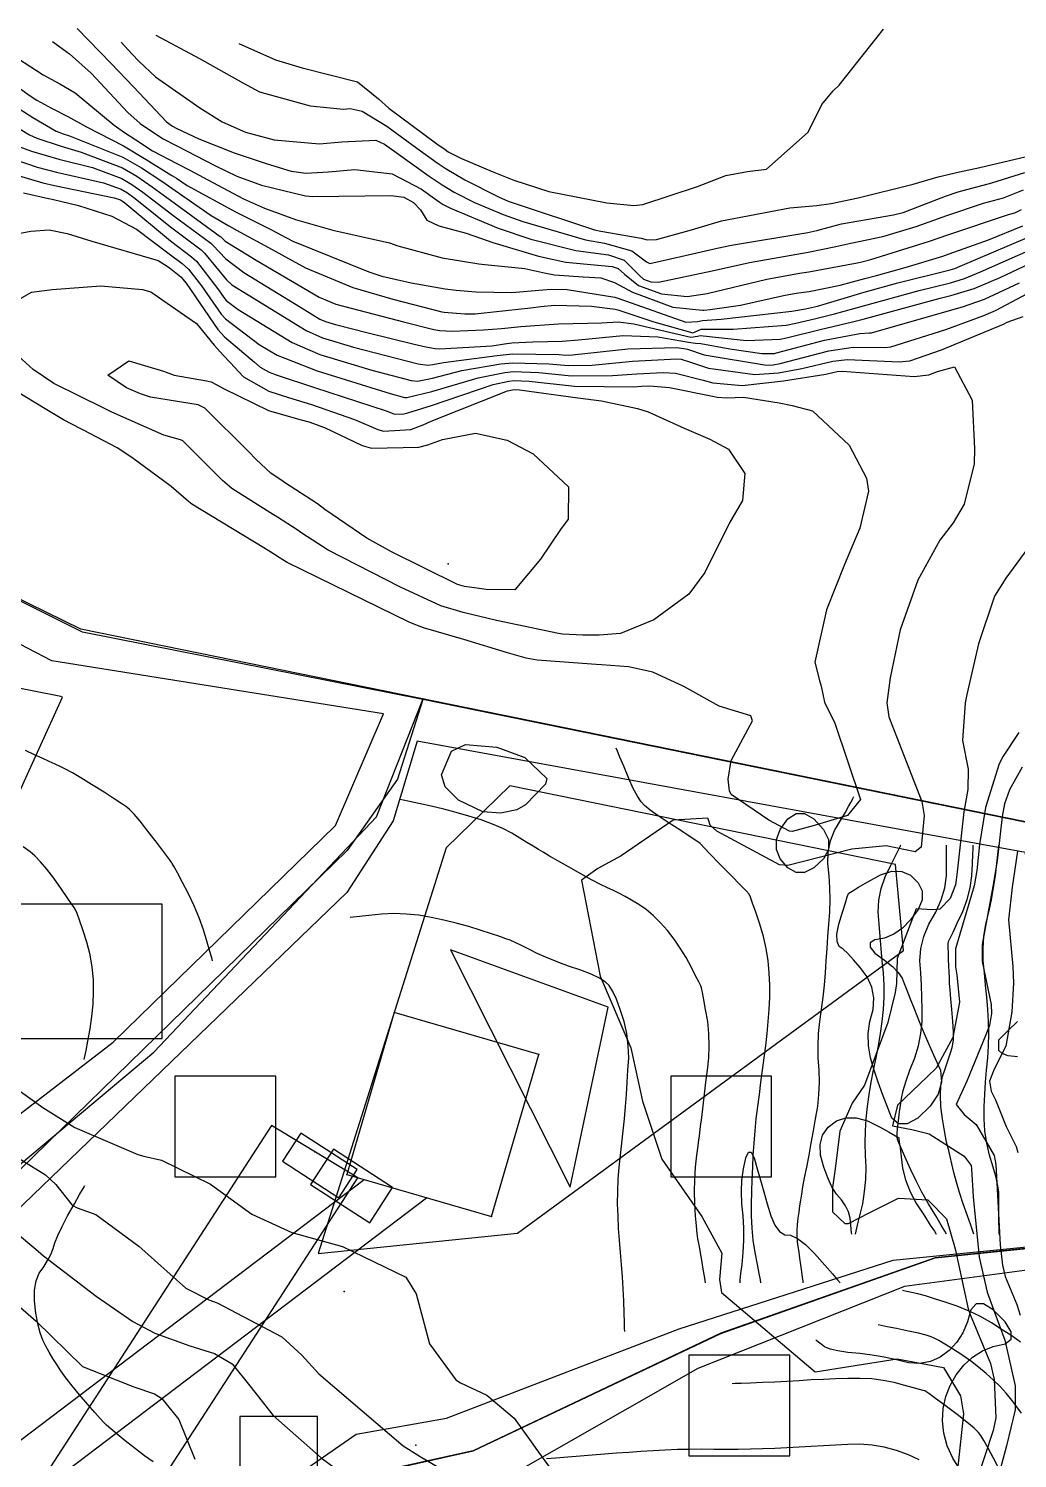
# Model space of a CAD drawing. Header units: feet. Extents: x 1318179 to 1318934, y 422542 to 423299.
# Drawn here: x 1318724.4 to 1318842.2, y 423125 to 423295.3 of the extents above; entities that cross this region are included whole.
import ezdxf

# ---------------------------------------------------------------- set-up
doc = ezdxf.new("R2010")
doc.units = ezdxf.units.FT
for name, color, linetype in [('A-BLDG-OTLN', 3, 'CONTINUOUS'), ('C-DRNG-AREA', 150, 'CONTINUOUS'), ('C-LOD', 30, 'CONTINUOUS'), ('C-PROP', 6, 'CONTINUOUS'), ('C-PVMT', 8, 'CONTINUOUS'), ('C-SWM', 92, 'CONTINUOUS'), ('C-TOPO-MAJR', 32, 'CONTINUOUS'), ('C-TOPO-SPOT', 7, 'CONTINUOUS'), ('C-UTIL', 4, 'CONTINUOUS'), ('L-PLNT-TREE', 90, 'CONTINUOUS'), ('V-PROP-LINE', 7, 'CONTINUOUS')]:
    doc.layers.add(name, color=color, linetype=linetype)

msp = doc.modelspace()

# ---------------------------------------------------------------- linework, layer by layer
at = {"layer": 'A-BLDG-OTLN'}
msp.add_lwpolyline([(1318762.33, 423158.84), (1318779.54, 423153.82), (1318785.17, 423173.13), (1318767.97, 423178.15), (1318762.33, 423158.84)], close=True, dxfattribs=at)
at = {"layer": 'C-DRNG-AREA'}
for points in [[(1318666.86, 423254.92), (1318660.36, 423237.42), (1318654.86, 423187.42), (1318651.36, 423174.42), (1318649.36, 423150.93), (1318646.36, 423144.43), (1318661.36, 423131.43), (1318677.86, 423125.43), (1318697.36, 423127.93), (1318702.36, 423138.92), (1318720.86, 423157.93), (1318739.36, 423173.43), (1318765.86, 423201.43), (1318771.36, 423215.43), (1318730.86, 423223.43), (1318668.86, 423254.43), (1318666.86, 423254.92)], [(1318697.36, 423128.42), (1318708.36, 423113.92), (1318732.36, 423106.92), (1318732.86, 423105.42), (1318747.85, 423116.42), (1318753.85, 423117.42), (1318763.85, 423122.92), (1318777.35, 423125.92), (1318806.85, 423139.92), (1318832.35, 423148.92), (1318851.84, 423150.92), (1318847.34, 423199.92), (1318771.35, 423215.42), (1318768.35, 423205.92), (1318762.35, 423197.43), (1318702.35, 423138.93), (1318697.36, 423128.42)], [(1318734.86, 423106.92), (1318732.86, 423103.42), (1318742.36, 423063.92), (1318751.35, 423050.42), (1318812.35, 423055.42), (1318828.35, 423058.42), (1318860.36, 423059.92), (1318851.86, 423150.93), (1318832.36, 423148.93), (1318806.86, 423139.93), (1318777.36, 423125.93), (1318763.86, 423122.93), (1318753.86, 423117.43), (1318747.87, 423116.43), (1318734.86, 423106.92)]]:
    msp.add_lwpolyline(points, close=True, dxfattribs=at)
at = {"layer": 'C-LOD'}
msp.add_lwpolyline([(1318788.9, 423157.32), (1318793.43, 423178.76), (1318774.65, 423185.59), (1318788.9, 423157.32)], close=True, dxfattribs=at)
at = {"layer": 'C-PROP'}
for points in [[(1318668.45, 423250.18), (1318662.84, 423233.08), (1318659.85, 423187.16), (1318656.16, 423175.8), (1318653.17, 423154.17), (1318650, 423147.85), (1318663.7, 423135.84), (1318678.86, 423130.33), (1318696.74, 423132.89), (1318701.09, 423143.76), (1318717.14, 423161.27), (1318734.51, 423174.62), (1318760.97, 423200.4), (1318766.67, 423213.7), (1318727.2, 423220.02), (1318670.34, 423249.65), (1318668.45, 423250.18)], [(1318691.46, 423223.05), (1318663.56, 423162.6), (1318674.24, 423153.34), (1318680.7, 423151), (1318700.19, 423153.5), (1318728.46, 423215.68), (1318728.25, 423215.79), (1318691.46, 423223.05)], [(1318702.2, 423129.66), (1318712.69, 423116.42), (1318735.43, 423110.86), (1318735.83, 423109.45), (1318750.08, 423120.9), (1318755.27, 423122.22), (1318763.43, 423127.9), (1318774.2, 423129.81), (1318801.88, 423140.47), (1318827.35, 423148.63), (1318846.85, 423150.58), (1318843.14, 423197.21), (1318770.69, 423210.46), (1318767.83, 423200.95), (1318762.32, 423192.43), (1318707.32, 423139.42), (1318702.2, 423129.66)], [(1318758.9, 423149.43), (1318782.66, 423151.86), (1318828.58, 423185.54), (1318827.64, 423195.78), (1318781.72, 423205.14), (1318774.16, 423197.77), (1318758.9, 423149.43)], [(1318710.35, 423175.06), (1318740.35, 423175.06), (1318740.35, 423191.06), (1318710.35, 423191.06), (1318710.35, 423175.06)], [(1318788.9, 423157.32), (1318793.43, 423178.76), (1318774.65, 423185.59), (1318788.9, 423157.32)], [(1318739.83, 423106.39), (1318737.85, 423103.26), (1318745.97, 423067.37), (1318753.92, 423054.72), (1318809.62, 423059.61), (1318824.71, 423061.85), (1318855.95, 423062.28), (1318847.77, 423148.05), (1318828.71, 423145.51), (1318804.13, 423135.74), (1318778.33, 423121.02), (1318767.13, 423119.15), (1318758.24, 423115.02), (1318752.47, 423114.47), (1318739.83, 423106.39)]]:
    msp.add_lwpolyline(points, close=True, dxfattribs=at)
for points in [[(1318814.84, 423195.35), (1318813.93, 423196.43), (1318813.48, 423197.56), (1318813.48, 423198.73), (1318813.93, 423199.95), (1318814.84, 423201.22), (1318815.8, 423201.85), (1318816.83, 423201.85), (1318817.93, 423201.22), (1318819.09, 423199.95), (1318819.66, 423198.73), (1318819.66, 423197.56), (1318819.09, 423196.43), (1318817.93, 423195.35), (1318816.83, 423194.81), (1318815.8, 423194.81), (1318814.84, 423195.35)], [(1318821.42, 423185.68), (1318820.95, 423186), (1318820.7, 423186.6), (1318820.68, 423187.48), (1318820.9, 423188.65), (1318821.34, 423190.09), (1318821.68, 423191.19), (1318821.91, 423191.93), (1318822.05, 423192.32), (1318822.08, 423192.36), (1318822.48, 423192.6), (1318823.24, 423193.05), (1318824.36, 423193.69), (1318825.85, 423194.54), (1318827.19, 423194.96), (1318828.39, 423194.94), (1318829.44, 423194.48), (1318830.35, 423193.6), (1318830.81, 423192.62), (1318830.81, 423191.56), (1318830.35, 423190.4), (1318829.44, 423189.16), (1318828.47, 423188.18), (1318827.44, 423187.46), (1318826.34, 423186.99), (1318825.19, 423186.78), (1318824.61, 423186.42), (1318824.61, 423185.9), (1318825.19, 423185.22), (1318826.34, 423184.39), (1318827.27, 423183.61), (1318827.97, 423182.89), (1318828.44, 423182.22), (1318828.68, 423181.6), (1318829.01, 423180.78), (1318829.41, 423179.75), (1318829.9, 423178.51), (1318830.48, 423177.07), (1318831.07, 423175.62), (1318831.7, 423174.17), (1318832.34, 423172.72), (1318833.01, 423171.28), (1318833.14, 423169.84), (1318832.73, 423168.41), (1318831.78, 423166.98), (1318830.3, 423165.57), (1318829.05, 423164.86), (1318828.02, 423164.86), (1318827.22, 423165.57), (1318826.65, 423166.98), (1318826.1, 423168.41), (1318825.6, 423169.84), (1318825.12, 423171.28), (1318824.67, 423172.72), (1318824.44, 423174.17), (1318824.41, 423175.62), (1318824.59, 423177.07), (1318824.99, 423178.51), (1318825.06, 423179.88), (1318824.83, 423181.17), (1318824.28, 423182.38), (1318823.42, 423183.51), (1318822.66, 423184.43), (1318821.99, 423185.16), (1318821.42, 423185.68)], [(1318842.19, 423172.86), (1318841.07, 423172.99), (1318840.33, 423173.24), (1318839.96, 423173.62), (1318839.96, 423174.13), (1318839.96, 423174.51), (1318839.96, 423174.77), (1318839.96, 423174.9), (1318839.96, 423174.9), (1318840.33, 423175.26), (1318841.07, 423175.98), (1318842.19, 423177.07)], [(1318822.43, 423151.74), (1318822.41, 423151.93), (1318822.37, 423152.31), (1318822.32, 423152.88), (1318822.24, 423153.64), (1318822.04, 423154.39), (1318821.7, 423155.11), (1318821.23, 423155.82), (1318820.62, 423156.5), (1318820.07, 423157.38), (1318819.57, 423158.44), (1318819.11, 423159.7), (1318818.71, 423161.15), (1318818.66, 423162.42), (1318818.96, 423163.53), (1318819.61, 423164.46), (1318820.62, 423165.22), (1318821.74, 423165.6), (1318822.98, 423165.6), (1318824.33, 423165.22), (1318825.8, 423164.46), (1318826.9, 423163.87), (1318827.65, 423163.45), (1318828.03, 423163.2), (1318828.05, 423163.12), (1318828.1, 423162.72), (1318828.19, 423162), (1318828.32, 423160.95), (1318828.48, 423159.58), (1318828.84, 423158.19), (1318829.39, 423156.78), (1318830.14, 423155.36), (1318831.09, 423153.91), (1318831.79, 423152.82), (1318832.27, 423152.1), (1318832.5, 423151.74)], [(1318809.14, 423145.95), (1318809.17, 423146.31), (1318809.25, 423147.03), (1318809.37, 423148.12), (1318809.52, 423149.57), (1318809.59, 423151.01), (1318809.59, 423152.46), (1318809.51, 423153.91), (1318809.34, 423155.36), (1318809.3, 423156.77), (1318809.36, 423158.16), (1318809.53, 423159.51), (1318809.82, 423160.83), (1318810.13, 423161.49), (1318810.46, 423161.49), (1318810.81, 423160.83), (1318811.19, 423159.51), (1318811.58, 423158.16), (1318811.97, 423156.77), (1318812.38, 423155.36), (1318812.8, 423153.91), (1318813.29, 423152.81), (1318813.85, 423152.06), (1318814.47, 423151.66), (1318815.16, 423151.61), (1318815.98, 423151.22), (1318816.93, 423150.5), (1318818.01, 423149.44), (1318819.23, 423148.04), (1318820.14, 423147), (1318820.74, 423146.3), (1318821.05, 423145.95)], [(1318835.4, 423123.58), (1318834.47, 423125.06), (1318833.81, 423126.54), (1318833.39, 423128.02), (1318833.24, 423129.5), (1318833.34, 423130.97), (1318833.64, 423132.38), (1318834.15, 423133.71), (1318834.87, 423134.96), (1318835.79, 423136.14), (1318836.83, 423137.1), (1318838, 423137.84), (1318839.29, 423138.36), (1318840.69, 423138.66), (1318841.4, 423139.24), (1318841.4, 423140.12), (1318840.69, 423141.28), (1318839.29, 423142.73), (1318838.13, 423143.45), (1318837.24, 423143.45), (1318836.6, 423142.73), (1318836.21, 423141.28), (1318835.66, 423139.99), (1318834.93, 423138.86), (1318834.04, 423137.89), (1318832.97, 423137.08), (1318831.81, 423136.56), (1318830.56, 423136.34), (1318829.21, 423136.41), (1318827.76, 423136.77), (1318826.31, 423137.08), (1318824.86, 423137.33), (1318823.41, 423137.51), (1318821.96, 423137.64), (1318820.77, 423137.82), (1318819.85, 423138.04), (1318819.18, 423138.31), (1318818.78, 423138.63), (1318818.48, 423138.87), (1318818.28, 423139.02), (1318818.18, 423139.1)]]:
    msp.add_lwpolyline(points, dxfattribs=at)
at = {"layer": 'C-PVMT'}
for points in [[(1318718.56, 423110.95), (1318730.59, 423107.44), (1318763.64, 423158.46), (1318753.36, 423164.66), (1318718.56, 423110.95)], [(1318754.66, 423160.42), (1318761.37, 423156.07), (1318763.55, 423159.43), (1318756.83, 423163.78), (1318754.66, 423160.42)], [(1318760.72, 423161.86), (1318758, 423157.66), (1318765.05, 423153.09), (1318767.77, 423157.29), (1318760.72, 423161.86)]]:
    msp.add_lwpolyline(points, close=True, dxfattribs=at)
at = {"layer": 'C-SWM'}
msp.add_lwpolyline([(1318749.6, 423120.79), (1318758.82, 423120.79), (1318758.82, 423130.01), (1318749.6, 423130.01), (1318749.6, 423120.79)], close=True, dxfattribs=at)
at = {"layer": 'C-TOPO-MAJR'}
for points in [[(1318730.21, 423295.33), (1318734.28, 423291.16), (1318736.91, 423288.38), (1318740.86, 423284.24), (1318741.58, 423283.71), (1318742.08, 423283.43), (1318744.7, 423282.19), (1318748.9, 423280.53), (1318752.71, 423279.27), (1318755.68, 423278.37), (1318757.43, 423278.13), (1318760.14, 423278.28), (1318763.29, 423278.54), (1318767.72, 423278.03), (1318771.2, 423276.19), (1318773.3, 423274.69), (1318773.8, 423274.38), (1318774.67, 423273.95), (1318780.35, 423271.57), (1318784.22, 423270.26), (1318789.59, 423268.9), (1318793.46, 423268.38), (1318795.36, 423267.74), (1318797.17, 423265.92), (1318797.65, 423265.5), (1318798.53, 423265.17), (1318799.42, 423265.12), (1318805.82, 423266.49), (1318810.25, 423267.47), (1318816.59, 423268.59), (1318817.26, 423268.7), (1318820.53, 423269.37), (1318822.34, 423269.78), (1318826.12, 423270.58), (1318830.1, 423271.74), (1318833.74, 423273.06), (1318838.13, 423274.53), (1318840.49, 423275.18), (1318842.87, 423276.13)], [(1318739.57, 423294.54), (1318744.78, 423291.79), (1318749.94, 423288.89), (1318751.92, 423287.81), (1318757.96, 423286.12), (1318761.94, 423285.75), (1318762.73, 423285.81), (1318764.15, 423285.51), (1318767.07, 423283.71), (1318770.64, 423281.1), (1318773.08, 423279.34), (1318774.04, 423278.69), (1318776.37, 423277.33), (1318780.38, 423275.28), (1318781.54, 423274.78), (1318782.35, 423274.49), (1318791.8, 423271.38), (1318792.55, 423271.22), (1318797.37, 423270.35), (1318798.06, 423270.19), (1318799.2, 423270.21), (1318803.35, 423271.35), (1318806.93, 423272.45), (1318815.08, 423273.99), (1318818.27, 423274.25), (1318820, 423274.51), (1318823.2, 423275.17), (1318829.73, 423276.82), (1318832.72, 423277.67), (1318835.27, 423278.26), (1318837.69, 423278.77), (1318843.23, 423280.09)], [(1318749.48, 423293.57), (1318753.81, 423291.63), (1318757.02, 423290.65), (1318763.58, 423289), (1318766.1, 423286.97), (1318767.34, 423285.86), (1318773.05, 423281.62), (1318774.02, 423280.92), (1318774.4, 423280.67), (1318775.96, 423279.84), (1318779.64, 423278.3), (1318782.21, 423277.27), (1318786.37, 423275.93), (1318793.27, 423274.59), (1318796.48, 423274.25), (1318797.58, 423274.37), (1318804.09, 423276.54), (1318807.44, 423277.82), (1318810.03, 423278.3), (1318812.3, 423278.6), (1318817.25, 423283), (1318818.88, 423286.31), (1318820.24, 423287.92), (1318820.94, 423288.58), (1318826.22, 423295.28)], [(1318720.82, 423293.27), (1318726.15, 423289.81), (1318728.15, 423288.76), (1318729.97, 423287.7), (1318734.6, 423283.82), (1318735.85, 423282.97), (1318737.18, 423282.09), (1318739.18, 423280.79), (1318742.1, 423279.27), (1318743.62, 423278.48), (1318746.35, 423276.99), (1318750, 423275.05), (1318752.5, 423273.93), (1318756.21, 423272.6), (1318760.64, 423271.32), (1318767.39, 423269.82), (1318768.38, 423269.46), (1318773.67, 423268.03), (1318778.03, 423267.3), (1318778.77, 423267.22), (1318783.5, 423266.75), (1318786.02, 423266.2), (1318787.04, 423266.02), (1318790.44, 423265.76), (1318792.58, 423265.64), (1318794.18, 423265.1), (1318796.34, 423263.93), (1318801.15, 423262.17), (1318804.65, 423261.78), (1318804.83, 423261.79), (1318805.58, 423261.86), (1318809.18, 423262.38), (1318814.32, 423263.55), (1318815.82, 423263.81), (1318817.38, 423264.03), (1318821.07, 423264.76), (1318823.98, 423265.56), (1318825.37, 423265.94), (1318828.81, 423266.87), (1318833.3, 423268.24), (1318834.04, 423268.49), (1318838.7, 423270.17), (1318842.82, 423271.83)], [(1318727.27, 423293.8), (1318729.32, 423292.34), (1318731.88, 423290.01), (1318736.23, 423285.35), (1318737.71, 423284.02), (1318740.39, 423282.26), (1318742.09, 423281.35), (1318746.59, 423279.02), (1318749.22, 423277.75), (1318752.18, 423276.68), (1318757.4, 423275.4), (1318758.28, 423275.32), (1318767.54, 423275.47), (1318769.1, 423275.25), (1318770.27, 423274.63), (1318771.11, 423273.74), (1318771.86, 423272.5), (1318773.28, 423271.83), (1318776.53, 423270.95), (1318779.71, 423269.87), (1318785.13, 423268.21), (1318788.38, 423267.53), (1318793.9, 423267), (1318794.62, 423266.77), (1318795.38, 423266.07), (1318797.03, 423264.75), (1318799.79, 423263.72), (1318802.84, 423263.44), (1318805.22, 423263.77), (1318812.31, 423265.48), (1318816.2, 423266.2), (1318817.32, 423266.37), (1318822.87, 423267.38), (1318823.47, 423267.5), (1318824.72, 423267.81), (1318831.69, 423270.01), (1318833.89, 423270.76), (1318841.11, 423273.19), (1318841.87, 423273.4), (1318842.66, 423273.79)], [(1318735.47, 423293.7), (1318736.71, 423292.34), (1318737.59, 423291.41), (1318739.55, 423289.57), (1318744.8, 423285.9), (1318747.49, 423284.23), (1318750.27, 423283.01), (1318753.68, 423282.07), (1318759.07, 423281.59), (1318761.71, 423281.85), (1318765.77, 423282.05), (1318766.8, 423281.57), (1318768.2, 423280.56), (1318772.14, 423277.77), (1318773.67, 423276.71), (1318775.09, 423275.86), (1318777.54, 423274.62), (1318780.94, 423273.18), (1318783.29, 423272.36), (1318790.73, 423270.17), (1318793.01, 423269.78), (1318796.24, 423268.87), (1318797.99, 423267.55), (1318798.38, 423267.37), (1318802.1, 423268.19), (1318806.41, 423269.17), (1318808.13, 423269.52), (1318816.97, 423270.99), (1318817.2, 423271.03), (1318818.26, 423271.29), (1318821.21, 423272.06), (1318827.42, 423273.14), (1318828.54, 423273.44), (1318833.59, 423275.39), (1318835.11, 423275.9), (1318839.1, 423276.95), (1318843.06, 423278.21)], [(1318718.85, 423291.5), (1318724.49, 423287.41), (1318725.4, 423286.8), (1318727.14, 423285.87), (1318729.09, 423284.85), (1318731.34, 423283.63), (1318735.75, 423281.36), (1318738.42, 423279.75), (1318741.5, 423277.85), (1318742.03, 423277.5), (1318743.33, 423276.63), (1318749.15, 423273.47), (1318753.34, 423271.36), (1318754.47, 423270.76), (1318755.88, 423270.03), (1318764.94, 423266.36), (1318766.49, 423265.86), (1318769.98, 423265.05), (1318774.04, 423264.33), (1318775.35, 423264.16), (1318777.66, 423263.96), (1318781.97, 423263.89), (1318785.66, 423264.2), (1318786.64, 423264.29), (1318788.56, 423264.26), (1318794.22, 423263.35), (1318795.5, 423262.92), (1318802.7, 423260.38), (1318804.08, 423260.44), (1318804.65, 423260.56), (1318806.9, 423260.74), (1318815.31, 423261.68), (1318816.92, 423261.94), (1318817.65, 423262.1), (1318818.34, 423262.28), (1318823.92, 423263.92), (1318827.93, 423265.03), (1318834.14, 423266.59), (1318834.7, 423266.76), (1318835.33, 423267.02), (1318843.35, 423270.45)], [(1318722.6, 423286.24), (1318724.95, 423284.73), (1318727.72, 423283.12), (1318728.55, 423282.8), (1318729.31, 423282.57), (1318735.67, 423280.03), (1318737.86, 423278.76), (1318740.3, 423277.15), (1318741.9, 423276.05), (1318746.15, 423273.07), (1318748.26, 423271.82), (1318749.64, 423271.1), (1318752.98, 423269.24), (1318757.38, 423266.83), (1318763.05, 423264.49), (1318767.79, 423263.12), (1318773.64, 423261.59), (1318773.89, 423261.55), (1318776.38, 423261.35), (1318777.61, 423261.37), (1318778.33, 423261.42), (1318784.2, 423262.06), (1318785.4, 423262.24), (1318787.05, 423262.39), (1318791.46, 423262.26), (1318794.25, 423261.93), (1318794.6, 423261.83), (1318798.89, 423260.39), (1318803.51, 423259.11), (1318803.73, 423259.16), (1318804.51, 423259.52), (1318808.33, 423259.53), (1318814.62, 423260), (1318815.79, 423260.23), (1318818.17, 423260.8), (1318820.38, 423261.36), (1318823.85, 423262.32), (1318830.46, 423264.13), (1318834.19, 423265.05), (1318835.86, 423265.56), (1318837.75, 423266.35), (1318843.88, 423269.07)], [(1318720.66, 423285.04), (1318724.52, 423282.69), (1318725.4, 423282.27), (1318728.29, 423281.31), (1318730.71, 423280.63), (1318735.6, 423278.76), (1318737.3, 423277.77), (1318739.16, 423276.48), (1318741.76, 423274.59), (1318747.25, 423270.58), (1318747.33, 423270.51), (1318747.83, 423270.02), (1318751.51, 423267.74), (1318759.03, 423263.34), (1318761.02, 423262.49), (1318769.08, 423260.42), (1318772.68, 423259.51), (1318773.36, 423259.39), (1318774.88, 423259.31), (1318778.61, 423259.46), (1318780.74, 423259.61), (1318782.67, 423259.81), (1318783.05, 423259.85), (1318787.52, 423260.17), (1318792.68, 423260.27), (1318794.63, 423260.4), (1318796.51, 423260.17), (1318803.28, 423258.59), (1318804.06, 423258.69), (1318804.4, 423258.76), (1318809.89, 423258.2), (1318813.92, 423258.32), (1318814.65, 423258.48), (1318818.69, 423259.5), (1318822.51, 423260.4), (1318823.79, 423260.72), (1318832.97, 423263.24), (1318834.24, 423263.55), (1318837.03, 423264.36), (1318840.11, 423265.7), (1318844.41, 423267.69)], [(1318723.28, 423281.27), (1318724.76, 423280.72), (1318728.04, 423279.79), (1318732.05, 423278.77), (1318735.52, 423277.48), (1318736.74, 423276.77), (1318738.05, 423275.83), (1318741.61, 423273.1), (1318746.11, 423269.78), (1318746.36, 423269.54), (1318747.9, 423267.89), (1318750.07, 423266.27), (1318756.79, 423262.15), (1318759.12, 423260.74), (1318759.77, 423260.45), (1318760.98, 423260.09), (1318764.86, 423259.09), (1318770.35, 423257.74), (1318771.72, 423257.42), (1318772.83, 423257.21), (1318773.34, 423257.19), (1318779.62, 423257.54), (1318781.1, 423257.79), (1318781.97, 423257.91), (1318784.48, 423258.02), (1318787.95, 423258.1), (1318789.91, 423258.26), (1318795.21, 423258.79), (1318799.35, 423258.6), (1318803.01, 423257.97), (1318803.82, 423257.88), (1318804.47, 423257.83), (1318807.94, 423257.19), (1318811.72, 423256.65), (1318813.22, 423256.64), (1318813.49, 423256.7), (1318819.2, 423258.21), (1318823.38, 423259.02), (1318824.54, 423259.08), (1318824.77, 423259.1), (1318834.07, 423261.75), (1318835.64, 423262.2), (1318838.25, 423263.11), (1318842.4, 423265.06)], [(1318721.42, 423280.2), (1318725.46, 423278.82), (1318727.77, 423278.22), (1318733.36, 423276.95), (1318735.44, 423276.21), (1318736.19, 423275.78), (1318736.96, 423275.2), (1318741.47, 423271.59), (1318744.98, 423268.97), (1318745.39, 423268.58), (1318747.99, 423265.39), (1318748.63, 423264.81), (1318750.57, 423263.61), (1318757.49, 423259.36), (1318759.44, 423258.49), (1318763.12, 423257.38), (1318770.82, 423255.39), (1318771.97, 423255.23), (1318772.55, 423255.32), (1318773.84, 423255.57), (1318780.21, 423256.39), (1318782.04, 423256.61), (1318787.62, 423256.5), (1318788.34, 423256.45), (1318789.2, 423256.47), (1318795.78, 423257.2), (1318801.6, 423257.35), (1318802.67, 423257.2), (1318802.89, 423257.14), (1318804.88, 423256.47), (1318812.28, 423255.24), (1318813.1, 423255.28), (1318813.92, 423255.45), (1318819.7, 423256.95), (1318822.61, 423257.38), (1318826.32, 423257.35), (1318827.07, 423257.43), (1318833.62, 423259.49), (1318838.15, 423261.14), (1318839.57, 423261.76), (1318844.63, 423264.45)], [(1318719.28, 423278.97), (1318726.14, 423276.96), (1318727.5, 423276.63), (1318734.63, 423275.19), (1318735.36, 423274.94), (1318735.63, 423274.79), (1318735.9, 423274.58), (1318741.33, 423270.06), (1318743.84, 423268.16), (1318744.42, 423267.63), (1318746.91, 423264.39), (1318747.79, 423263.14), (1318747.97, 423262.94), (1318749.39, 423261.89), (1318755.82, 423257.96), (1318759.12, 423256.53), (1318765.28, 423254.65), (1318770, 423253.4), (1318770.73, 423253.35), (1318772.51, 423253.71), (1318776.03, 423254.6), (1318780.66, 423255.39), (1318782.1, 423255.54), (1318786.39, 423255.42), (1318788.7, 423255.22), (1318791.53, 423255.26), (1318796.33, 423255.7), (1318801.62, 423255.98), (1318802.14, 423255.95), (1318803.35, 423255.57), (1318805.37, 423254.87), (1318810.91, 423254.12), (1318813.71, 423254.34), (1318816.51, 423254.85), (1318820.2, 423255.71), (1318821.92, 423255.91), (1318828.09, 423255.63), (1318829.37, 423255.76), (1318833.14, 423257.07), (1318840.5, 423260.14), (1318840.93, 423260.36), (1318842.85, 423261.02)], [(1318723.83, 423275.76), (1318726.81, 423275.11), (1318727.23, 423275.02), (1318730.36, 423274.28), (1318734.33, 423273), (1318737.26, 423271.45), (1318741.18, 423268.51), (1318742.7, 423267.36), (1318743.47, 423266.69), (1318745.03, 423264.71), (1318747.37, 423261.31), (1318747.86, 423260.77), (1318751.87, 423257.71), (1318754.01, 423256.44), (1318758.79, 423254.57), (1318767.48, 423251.86), (1318769.18, 423251.41), (1318769.45, 423251.4), (1318772.46, 423252.11), (1318777.97, 423253.73), (1318781.13, 423254.36), (1318782.16, 423254.47), (1318785.2, 423254.36), (1318789.06, 423253.98), (1318793.95, 423254), (1318796.86, 423254.22), (1318799.98, 423254.37), (1318801.44, 423254.27), (1318804.75, 423253.47), (1318805.89, 423253.14), (1318809.37, 423252.84), (1318814.32, 423253.39), (1318819.35, 423254.19), (1318820.69, 423254.47), (1318821.28, 423254.52), (1318829.87, 423253.9), (1318831.63, 423254.11), (1318832.63, 423254.49), (1318834.68, 423255.03), (1318836.77, 423251.07), (1318837.06, 423245.26), (1318837.01, 423243.49), (1318835.84, 423238.68), (1318834.5, 423236.48), (1318832.93, 423234.39), (1318830.31, 423229.65), (1318828.22, 423223.7), (1318827, 423218.01), (1318826.61, 423215.03), (1318826.87, 423213.37), (1318830.77, 423203.27), (1318831.06, 423201.61), (1318830.72, 423197.82), (1318830, 423197.27), (1318826.52, 423197.97), (1318822.46, 423197.58), (1318814.81, 423195.66), (1318813.84, 423195.71), (1318806.38, 423199.73), (1318805.59, 423200.45), (1318805.38, 423201.07), (1318805.29, 423201.29), (1318801.16, 423201.04), (1318794.98, 423196.78), (1318792.2, 423195.27), (1318790.25, 423193.89), (1318792.48, 423182.46), (1318796.14, 423173.91), (1318797.51, 423167.56), (1318799.82, 423160.67), (1318804.57, 423153.85), (1318806.95, 423149.46), (1318806.7, 423146.35), (1318806.93, 423144.8), (1318818.07, 423135.34), (1318827.84, 423136.88), (1318833.35, 423135.84), (1318835.38, 423132.47), (1318835.74, 423130.33), (1318835.06, 423124.05)], [(1318713.51, 423269.11), (1318724.71, 423271.21), (1318726.87, 423271.36), (1318729.01, 423270.92), (1318731.97, 423270.02), (1318739.84, 423267.72), (1318741.03, 423266.94), (1318741.56, 423266.55), (1318742.55, 423265.77), (1318743.2, 423265.02)], [(1318719.87, 423261.1), (1318724.77, 423263.92), (1318727.25, 423264.26), (1318733.02, 423264.7), (1318737.99, 423264.26)], [(1318743.2, 423265.02), (1318746.96, 423259.48), (1318747.76, 423258.6), (1318751.31, 423255.61), (1318752, 423255.02), (1318753.06, 423254.41), (1318753.9, 423254.11), (1318758.46, 423252.58), (1318767.01, 423249.82), (1318767.9, 423249.46), (1318768.09, 423249.4), (1318769.09, 423249.46), (1318769.6, 423249.58), (1318772.42, 423250.42), (1318779.75, 423252.93), (1318781.59, 423253.34), (1318782.21, 423253.41), (1318784.04, 423253.33), (1318789.42, 423252.75), (1318796.48, 423252.68), (1318797.39, 423252.74), (1318798.35, 423252.78), (1318800.74, 423252.6), (1318806.07, 423251.5), (1318806.42, 423251.42), (1318807.55, 423251.35), (1318809.55, 423251.45), (1318813.81, 423250.74), (1318815.33, 423250.43), (1318817.77, 423249.79), (1318822.12, 423245.73), (1318824.19, 423241.8), (1318824.43, 423240.25), (1318823.4, 423235.84), (1318821.58, 423231.51), (1318819.43, 423226.1), (1318818.03, 423219.86), (1318818.61, 423217.7), (1318818.79, 423217.02), (1318819.21, 423215.12), (1318820.43, 423212.6), (1318823.48, 423203.5), (1318821.93, 423201.6), (1318817.83, 423200.37), (1318815.34, 423199.71), (1318815.02, 423199.72), (1318812.55, 423201.05), (1318808.09, 423204.1), (1318807.88, 423204.55), (1318807.84, 423204.85), (1318807.73, 423205.93), (1318808.07, 423208.16), (1318810.61, 423212.88), (1318810.41, 423213.48), (1318806.64, 423214.63), (1318802.43, 423216.96), (1318798.74, 423218.69), (1318795.84, 423219.3), (1318792.66, 423219.54), (1318792.02, 423219.57), (1318784.97, 423220.09), (1318783.67, 423220.33), (1318781.44, 423220.96), (1318776.26, 423222.55), (1318775.98, 423222.63), (1318771.45, 423223.94), (1318769.81, 423224.6), (1318755.23, 423231.74), (1318754.19, 423232.38), (1318754.02, 423232.5), (1318753.27, 423232.98), (1318752.43, 423233.48), (1318743.88, 423238.7), (1318743.47, 423239.01), (1318741.42, 423240.81), (1318736.73, 423244.26), (1318734.97, 423245.38), (1318730.98, 423247.5), (1318730.65, 423247.66), (1318728.59, 423248.72), (1318726.4, 423250.03), (1318722.89, 423252.18)], [(1318737.99, 423264.26), (1318738.97, 423263.97), (1318744.42, 423260.21), (1318746.53, 423257.62), (1318747.65, 423256.4), (1318748.45, 423255.56), (1318750.02, 423253.85), (1318753.02, 423252.13), (1318755.36, 423251.39), (1318758.12, 423250.54), (1318763.24, 423248.79), (1318766.02, 423247.57), (1318766.67, 423247.38), (1318769.94, 423247.58), (1318771.39, 423248.14), (1318772.37, 423248.58), (1318781.45, 423252.17), (1318782.06, 423252.32), (1318782.27, 423252.34), (1318782.89, 423252.31), (1318789.82, 423251.37), (1318792.66, 423251), (1318796.94, 423250.09), (1318798.19, 423249.7), (1318802.48, 423247.75), (1318805.55, 423246.41), (1318807.75, 423245.22), (1318809.71, 423242.32), (1318809.43, 423239.14), (1318807.87, 423236.45), (1318804.94, 423230.53), (1318803.03, 423227.96), (1318798.88, 423224.9), (1318794.9, 423223.28), (1318792.37, 423223.07), (1318790.41, 423223.09), (1318787.98, 423223.21), (1318787.51, 423223.28), (1318780.14, 423224.82), (1318777.01, 423225.59), (1318776.17, 423225.79), (1318773.52, 423226.59), (1318768.73, 423228.78), (1318760.09, 423233.22), (1318756.95, 423235.22), (1318756.41, 423235.61), (1318754.08, 423237.12), (1318753.59, 423237.42), (1318748.64, 423240.57), (1318747.5, 423241.51), (1318744.55, 423244.5), (1318742.78, 423246.23), (1318742.51, 423246.35), (1318740.53, 423246.91), (1318734.35, 423249.65), (1318733.38, 423250.11), (1318727.42, 423253.04), (1318724.96, 423254.71), (1318723.24, 423256.33)], [(1318788.69, 423236.89), (1318787.77, 423235.68), (1318785.38, 423232.14), (1318782.31, 423228.49), (1318778.9, 423228.52), (1318777.78, 423228.7), (1318776.35, 423228.87), (1318775.48, 423229.11), (1318767.64, 423233), (1318764.72, 423234.63), (1318759.71, 423238.06), (1318758.81, 423238.71), (1318754.9, 423241.27), (1318754.74, 423241.37), (1318753.29, 423242.38), (1318751.54, 423244), (1318750.62, 423244.96), (1318745.42, 423250.13), (1318744.61, 423250.5), (1318738.95, 423251.43), (1318737.75, 423251.82), (1318736.1, 423252.56), (1318733.88, 423254.06), (1318736.38, 423255.76), (1318740.51, 423254.52), (1318741.78, 423254.05), (1318745.61, 423253.39), (1318746.17, 423253.24), (1318746.86, 423252.91), (1318747.63, 423252.45), (1318752.99, 423249.86), (1318756.74, 423248.79), (1318757.78, 423248.51), (1318759.66, 423247.81), (1318764.14, 423245.68), (1318765.24, 423245.36), (1318770.89, 423245.46), (1318771.98, 423245.74), (1318773.72, 423246.4), (1318777.64, 423247.15), (1318781.41, 423246.29), (1318784.5, 423244.69), (1318788.71, 423240.77), (1318788.69, 423236.89)], [(1318845.45, 423236.25), (1318840.79, 423229.87), (1318839.42, 423227.71), (1318837.54, 423222.07), (1318836.13, 423216.01), (1318835.93, 423215.02), (1318835.61, 423210.53), (1318836.31, 423207.14), (1318836.26, 423204.7), (1318835.78, 423202.04), (1318834.97, 423194.9), (1318834.87, 423193.92), (1318834.77, 423193.33), (1318834.16, 423191.71), (1318832.91, 423190.46), (1318832.11, 423190.37), (1318830.1, 423190.49), (1318827.83, 423184.57), (1318827.76, 423181.58), (1318827.62, 423180.53), (1318826.72, 423176.93), (1318823.97, 423169.49), (1318822.49, 423167.33), (1318821.02, 423164), (1318820.47, 423159.53), (1318820.15, 423157.29), (1318820.14, 423154.38), (1318821.61, 423152.99), (1318822.06, 423153.02), (1318824.59, 423154.32), (1318828.02, 423156.02), (1318831.49, 423155.83), (1318833.72, 423153.56), (1318834.73, 423149.97), (1318836.29, 423142.85), (1318836.53, 423142.18), (1318838.94, 423136.32), (1318839.39, 423134.44), (1318839.6, 423129.87), (1318839.28, 423128.34), (1318837.16, 423121.96)], [(1318842.31, 423211.49), (1318840.48, 423208.67), (1318839.99, 423207.77), (1318838.35, 423202.54), (1318837.64, 423198.16), (1318837.31, 423195.06), (1318837, 423193.24), (1318835.31, 423187.47), (1318834.78, 423185.74), (1318834.79, 423183.58), (1318834.93, 423182.64), (1318835.25, 423179.37), (1318834.46, 423175.14), (1318832.47, 423171.5), (1318830.52, 423169.61), (1318827.88, 423167.09), (1318827.28, 423164.63), (1318829.59, 423164.19), (1318831.65, 423163.68), (1318835.82, 423161.02), (1318836.64, 423159.9), (1318836.71, 423159.52), (1318836.89, 423156.17), (1318837.62, 423148.99), (1318838.55, 423144.81), (1318839.3, 423142.77), (1318840.65, 423139.09), (1318841.9, 423133.66), (1318841.91, 423130.83), (1318840.85, 423126.54), (1318839.83, 423122.69)], [(1318746.34, 423184.29), (1318746.23, 423184.66), (1318746.01, 423185.39), (1318745.68, 423186.5), (1318745.24, 423187.97), (1318744.73, 423189.42), (1318744.14, 423190.86), (1318743.47, 423192.29), (1318742.72, 423193.69), (1318742.15, 423194.76), (1318741.76, 423195.5), (1318741.54, 423195.9), (1318741.5, 423195.96), (1318741.2, 423196.38), (1318740.62, 423197.15), (1318739.76, 423198.27), (1318738.64, 423199.74), (1318737.72, 423200.91), (1318736.99, 423201.77), (1318736.46, 423202.33), (1318736.14, 423202.58), (1318735.52, 423203.01), (1318734.61, 423203.6), (1318733.41, 423204.37), (1318731.92, 423205.3), (1318730.67, 423206.07), (1318729.64, 423206.68), (1318728.84, 423207.13), (1318728.27, 423207.41), (1318727.61, 423207.72), (1318726.87, 423208.05), (1318726.04, 423208.42), (1318725.12, 423208.81), (1318724.06, 423209.33)], [(1318786.13, 423206), (1318785.97, 423205.33), (1318783.6, 423202.87), (1318782.57, 423202.28), (1318780.62, 423201.88), (1318778.53, 423202.05), (1318775.63, 423203.43), (1318774.02, 423205), (1318773.58, 423206.46), (1318774.8, 423209.27), (1318776.43, 423210.07), (1318780.19, 423209.76), (1318783.53, 423208.53), (1318786.13, 423206)], [(1318811.63, 423145.95), (1318811.56, 423146.31), (1318811.42, 423147.03), (1318811.2, 423148.12), (1318810.92, 423149.57), (1318810.71, 423151.01), (1318810.57, 423152.46), (1318810.51, 423153.91), (1318810.52, 423155.36), (1318810.55, 423156.8), (1318810.59, 423158.25), (1318810.64, 423159.7), (1318810.7, 423161.15), (1318810.8, 423162.59), (1318810.92, 423164.04), (1318811.07, 423165.49), (1318811.26, 423166.94), (1318811.44, 423168.38), (1318811.63, 423169.83), (1318811.82, 423171.28), (1318812.01, 423172.72), (1318812.19, 423174.17), (1318812.35, 423175.62), (1318812.49, 423177.07), (1318812.61, 423178.51), (1318812.67, 423179.96), (1318812.67, 423181.41), (1318812.6, 423182.86), (1318812.47, 423184.3), (1318812.24, 423185.75), (1318811.92, 423187.19), (1318811.51, 423188.64), (1318811.01, 423190.08), (1318810.63, 423191.16), (1318810.37, 423191.88), (1318810.24, 423192.25), (1318810.24, 423192.25), (1318809.88, 423192.62), (1318809.17, 423193.35), (1318808.1, 423194.43), (1318806.67, 423195.88), (1318805.59, 423196.99), (1318804.85, 423197.75), (1318804.45, 423198.17), (1318804.39, 423198.25), (1318803.98, 423198.55), (1318803.21, 423199.06), (1318802.08, 423199.8), (1318800.59, 423200.75), (1318799.38, 423201.57), (1318798.44, 423202.25), (1318797.77, 423202.8), (1318797.37, 423203.22), (1318796.92, 423203.89), (1318796.43, 423204.82), (1318795.88, 423206.01), (1318795.29, 423207.46), (1318794.84, 423208.55), (1318794.55, 423209.27), (1318794.4, 423209.63)], [(1318842.74, 423207.35), (1318841.2, 423204.66), (1318840.62, 423202.98), (1318840.36, 423201.49), (1318839.74, 423196.21), (1318839.24, 423193.15), (1318837.95, 423186.23), (1318837.98, 423184.21), (1318839.05, 423179.1), (1318839.08, 423178.02), (1318838.84, 423176.59), (1318838.39, 423175.49), (1318836.13, 423169.95), (1318835.71, 423169), (1318834.86, 423167.17), (1318835.84, 423165.98), (1318837.25, 423164.78), (1318839.38, 423161.1), (1318839.58, 423160.05), (1318840.12, 423150.47), (1318840.38, 423148.05), (1318840.72, 423146.7), (1318842.08, 423143.36), (1318842.49, 423142.1)], [(1318805.03, 423145.95), (1318804.98, 423146.22), (1318804.89, 423146.75), (1318804.76, 423147.56), (1318804.58, 423148.64), (1318804.43, 423149.53), (1318804.3, 423150.26), (1318804.2, 423150.81), (1318804.12, 423151.18), (1318804.04, 423151.82), (1318803.95, 423152.73), (1318803.85, 423153.91), (1318803.74, 423155.36), (1318803.7, 423156.8), (1318803.74, 423158.25), (1318803.84, 423159.7), (1318804.01, 423161.15), (1318804.15, 423162.24), (1318804.24, 423162.99), (1318804.29, 423163.39), (1318804.3, 423163.45), (1318804.35, 423163.83), (1318804.44, 423164.56), (1318804.57, 423165.62), (1318804.74, 423167.01), (1318804.91, 423168.42), (1318805.08, 423169.84), (1318805.25, 423171.28), (1318805.41, 423172.72), (1318805.47, 423174.17), (1318805.43, 423175.62), (1318805.29, 423177.07), (1318805.04, 423178.51), (1318804.84, 423179.66), (1318804.67, 423180.51), (1318804.54, 423181.06), (1318804.45, 423181.31), (1318804.22, 423181.8), (1318803.85, 423182.52), (1318803.35, 423183.48), (1318802.71, 423184.68), (1318802.02, 423185.81), (1318801.28, 423186.89), (1318800.48, 423187.9), (1318799.64, 423188.85), (1318798.79, 423189.69), (1318797.94, 423190.41), (1318797.09, 423191.02), (1318796.23, 423191.52), (1318795.44, 423191.96), (1318794.69, 423192.35), (1318794.01, 423192.69), (1318793.37, 423192.97), (1318792.53, 423193.39), (1318791.47, 423193.95), (1318790.2, 423194.65), (1318788.71, 423195.48), (1318787.46, 423196.19), (1318786.45, 423196.77), (1318785.68, 423197.23), (1318785.14, 423197.56), (1318784.5, 423197.95), (1318783.76, 423198.4), (1318782.92, 423198.92), (1318781.97, 423199.5), (1318780.88, 423200.05), (1318779.66, 423200.57), (1318778.31, 423201.07), (1318776.83, 423201.54), (1318775.34, 423201.97), (1318773.86, 423202.36), (1318772.37, 423202.72), (1318770.89, 423203.04), (1318769.77, 423203.27), (1318769.03, 423203.43), (1318768.66, 423203.51)], [(1318816.67, 423145.95), (1318816.64, 423146.16), (1318816.58, 423146.59), (1318816.49, 423147.23), (1318816.37, 423148.09), (1318816.26, 423148.88), (1318816.16, 423149.6), (1318816.06, 423150.26), (1318815.97, 423150.85), (1318815.93, 423151.48), (1318815.93, 423152.16), (1318815.97, 423152.87), (1318816.06, 423153.63), (1318816.16, 423154.37), (1318816.26, 423155.09), (1318816.36, 423155.8), (1318816.48, 423156.49), (1318816.63, 423157.37), (1318816.83, 423158.44), (1318817.07, 423159.7), (1318817.35, 423161.15), (1318817.62, 423162.59), (1318817.88, 423164.04), (1318818.13, 423165.49), (1318818.38, 423166.94), (1318818.53, 423168.38), (1318818.6, 423169.83), (1318818.57, 423171.28), (1318818.45, 423172.72), (1318818.42, 423174.17), (1318818.48, 423175.62), (1318818.62, 423177.07), (1318818.84, 423178.51), (1318819.04, 423179.96), (1318819.19, 423181.41), (1318819.31, 423182.86), (1318819.4, 423184.3), (1318819.5, 423185.75), (1318819.6, 423187.2), (1318819.7, 423188.65), (1318819.82, 423190.09), (1318819.86, 423191.54), (1318819.83, 423192.99), (1318819.74, 423194.43), (1318819.57, 423195.88), (1318819.62, 423197.26), (1318819.89, 423198.57), (1318820.37, 423199.81), (1318821.08, 423200.99), (1318821.64, 423201.94), (1318822.06, 423202.66), (1318822.34, 423203.16), (1318822.48, 423203.43), (1318822.58, 423203.64), (1318822.65, 423203.77), (1318822.68, 423203.84)], [(1318731.06, 423172.52), (1318731.13, 423172.88), (1318731.27, 423173.62), (1318731.48, 423174.72), (1318731.76, 423176.19), (1318731.96, 423177.67), (1318732.1, 423179.14), (1318732.15, 423180.61), (1318732.14, 423182.08), (1318732, 423183.55), (1318731.75, 423185.02), (1318731.38, 423186.5), (1318730.9, 423187.97), (1318730.5, 423189.12), (1318730.2, 423189.94), (1318729.99, 423190.45), (1318729.87, 423190.63), (1318729.55, 423191.09), (1318729.04, 423191.82), (1318728.33, 423192.83), (1318727.42, 423194.12), (1318726.6, 423195.21), (1318725.85, 423196.1), (1318725.19, 423196.79), (1318724.61, 423197.28), (1318723.8, 423197.88)], [(1318822.88, 423151.74), (1318822.96, 423152.1), (1318823.13, 423152.82), (1318823.39, 423153.91), (1318823.74, 423155.36), (1318823.97, 423156.8), (1318824.11, 423158.25), (1318824.14, 423159.7), (1318824.06, 423161.15), (1318824.04, 423162.59), (1318824.08, 423164.04), (1318824.17, 423165.49), (1318824.32, 423166.94), (1318824.51, 423168.38), (1318824.75, 423169.83), (1318825.03, 423171.28), (1318825.35, 423172.72), (1318825.63, 423174.17), (1318825.87, 423175.62), (1318826.06, 423177.07), (1318826.21, 423178.51), (1318826.29, 423179.96), (1318826.29, 423181.41), (1318826.22, 423182.86), (1318826.07, 423184.3), (1318825.93, 423185.75), (1318825.8, 423187.2), (1318825.69, 423188.65), (1318825.58, 423190.09), (1318825.67, 423191.52), (1318825.95, 423192.92), (1318826.42, 423194.31), (1318827.08, 423195.67), (1318827.59, 423196.71), (1318827.95, 423197.44), (1318828.15, 423197.84), (1318828.2, 423197.93), (1318828.24, 423197.99), (1318828.26, 423198.03), (1318828.28, 423198.05)], [(1318833.73, 423151.74), (1318833.52, 423152.1), (1318833.09, 423152.82), (1318832.44, 423153.91), (1318831.58, 423155.36), (1318830.8, 423156.75), (1318830.09, 423158.1), (1318829.46, 423159.39), (1318828.91, 423160.63), (1318828.47, 423161.61), (1318828.16, 423162.34), (1318827.96, 423162.8), (1318827.88, 423163.01), (1318827.85, 423163.32), (1318827.85, 423163.74), (1318827.88, 423164.27), (1318827.96, 423164.91), (1318828.05, 423165.59), (1318828.14, 423166.32), (1318828.24, 423167.08), (1318828.35, 423167.89), (1318828.57, 423168.86), (1318828.91, 423169.99), (1318829.37, 423171.28), (1318829.95, 423172.72), (1318830.38, 423174.17), (1318830.66, 423175.62), (1318830.81, 423177.07), (1318830.81, 423178.51), (1318830.78, 423179.96), (1318830.73, 423181.41), (1318830.65, 423182.86), (1318830.54, 423184.3), (1318830.66, 423185.75), (1318831.03, 423187.2), (1318831.63, 423188.65), (1318832.46, 423190.09), (1318833.09, 423191.54), (1318833.51, 423192.99), (1318833.72, 423194.43), (1318833.73, 423195.88), (1318833.73, 423196.97), (1318833.73, 423197.69), (1318833.73, 423198.05)], [(1318836.98, 423151.74), (1318836.85, 423152.1), (1318836.6, 423152.82), (1318836.22, 423153.91), (1318835.71, 423155.36), (1318835.27, 423156.7), (1318834.9, 423157.94), (1318834.6, 423159.07), (1318834.37, 423160.1), (1318834.16, 423160.98), (1318833.99, 423161.7), (1318833.85, 423162.27), (1318833.73, 423162.69), (1318833.6, 423163.37), (1318833.44, 423164.3), (1318833.26, 423165.49), (1318833.06, 423166.94), (1318832.99, 423168.25), (1318833.05, 423169.44), (1318833.23, 423170.5), (1318833.55, 423171.42), (1318833.82, 423172.25), (1318834.07, 423172.97), (1318834.28, 423173.59), (1318834.45, 423174.12), (1318834.54, 423174.87), (1318834.56, 423175.85), (1318834.49, 423177.07), (1318834.35, 423178.51), (1318834.24, 423179.76), (1318834.15, 423180.81), (1318834.09, 423181.65), (1318834.06, 423182.3), (1318834.03, 423182.99), (1318834, 423183.71), (1318833.97, 423184.47), (1318833.94, 423185.27), (1318833.93, 423185.89), (1318833.93, 423186.31), (1318833.94, 423186.55), (1318833.97, 423186.6), (1318834.16, 423186.98), (1318834.5, 423187.71), (1318835, 423188.77), (1318835.65, 423190.17), (1318836.16, 423191.58), (1318836.52, 423193), (1318836.73, 423194.43), (1318836.8, 423195.88), (1318836.86, 423196.97), (1318836.89, 423197.69), (1318836.91, 423198.05)], [(1318839.97, 423151.74), (1318839.97, 423151.97), (1318839.97, 423152.45), (1318839.96, 423153.15), (1318839.96, 423154.1), (1318839.96, 423154.93), (1318839.96, 423155.66), (1318839.96, 423156.27), (1318839.96, 423156.77), (1318839.84, 423157.51), (1318839.62, 423158.49), (1318839.28, 423159.7), (1318838.83, 423161.15), (1318838.5, 423162.59), (1318838.29, 423164.04), (1318838.19, 423165.49), (1318838.22, 423166.94), (1318838.28, 423168.38), (1318838.37, 423169.83), (1318838.49, 423171.28), (1318838.64, 423172.72), (1318838.73, 423174.17), (1318838.76, 423175.62), (1318838.72, 423177.07), (1318838.62, 423178.51), (1318838.51, 423179.96), (1318838.38, 423181.41), (1318838.24, 423182.86), (1318838.09, 423184.3), (1318838.07, 423185.75), (1318838.17, 423187.2), (1318838.4, 423188.65), (1318838.76, 423190.09), (1318839.07, 423191.54), (1318839.33, 423192.99), (1318839.54, 423194.43), (1318839.71, 423195.88), (1318839.83, 423196.97), (1318839.92, 423197.69), (1318839.96, 423198.05)], [(1318842.18, 423197.35), (1318841.53, 423193.06), (1318841.11, 423189.16), (1318841.6, 423183.6), (1318841.71, 423181.64), (1318841.48, 423178.21), (1318840.79, 423174.11), (1318839.38, 423171.39), (1318838.82, 423169.96), (1318839.04, 423168.77), (1318839.54, 423167.75), (1318840.84, 423164.54), (1318842.01, 423162.17), (1318842.22, 423161.46)], [(1318795.4, 423140.16), (1318795.39, 423140.52), (1318795.37, 423141.24), (1318795.34, 423142.33), (1318795.3, 423143.78), (1318795.24, 423145.23), (1318795.15, 423146.67), (1318795.03, 423148.12), (1318794.89, 423149.57), (1318794.77, 423151.01), (1318794.68, 423152.46), (1318794.61, 423153.91), (1318794.56, 423155.36), (1318794.57, 423156.8), (1318794.63, 423158.25), (1318794.75, 423159.7), (1318794.92, 423161.15), (1318795.08, 423162.59), (1318795.23, 423164.04), (1318795.37, 423165.49), (1318795.49, 423166.94), (1318795.6, 423168.38), (1318795.7, 423169.83), (1318795.79, 423171.28), (1318795.88, 423172.72), (1318795.83, 423174.17), (1318795.64, 423175.62), (1318795.33, 423177.07), (1318794.88, 423178.51), (1318794.43, 423179.71), (1318793.98, 423180.65), (1318793.54, 423181.34), (1318793.09, 423181.78), (1318792.39, 423182.24), (1318791.42, 423182.7), (1318790.2, 423183.18), (1318788.71, 423183.67), (1318787.35, 423184.16), (1318786.11, 423184.67), (1318784.99, 423185.18), (1318783.99, 423185.7), (1318783.12, 423186.13), (1318782.38, 423186.48), (1318781.76, 423186.75), (1318781.27, 423186.93), (1318780.54, 423187.18), (1318779.55, 423187.51), (1318778.31, 423187.9), (1318776.83, 423188.37), (1318775.34, 423188.79), (1318773.86, 423189.15), (1318772.37, 423189.46), (1318770.89, 423189.72), (1318769.4, 423189.87), (1318767.91, 423189.92), (1318766.43, 423189.86), (1318764.94, 423189.7), (1318763.83, 423189.58), (1318763.09, 423189.5), (1318762.72, 423189.46)], [(1318722.48, 423169.44), (1318726.13, 423166.84), (1318729.93, 423164.44), (1318737.43, 423161.23), (1318738.17, 423161.04), (1318740.25, 423160.53), (1318746.08, 423157.7), (1318751.01, 423154.12), (1318755.76, 423151.92), (1318761.79, 423150.28), (1318769.34, 423146.62), (1318770.58, 423144.61), (1318772.18, 423138.66), (1318775.28, 423134.37), (1318775.86, 423134.02), (1318778.99, 423132.56), (1318782.25, 423129.83), (1318784.47, 423126.73), (1318784.81, 423126.2), (1318788.25, 423121.5)], [(1318722.29, 423161.39), (1318726.45, 423158.82), (1318727.68, 423157.67), (1318729.63, 423155.2), (1318730.23, 423154.87), (1318732.43, 423154.09), (1318737.56, 423150.3), (1318743.16, 423145.32), (1318745.9, 423143.9), (1318746.88, 423143.54), (1318754.59, 423139.52), (1318756.97, 423137.31), (1318758.97, 423135.1), (1318764.14, 423130.68), (1318769.02, 423126.53), (1318771.07, 423125.26), (1318773.96, 423123.55)], [(1318739.25, 423124.6), (1318738.25, 423125.32), (1318737.14, 423126.17), (1318735.94, 423127.13), (1318734.97, 423127.92), (1318734.23, 423128.54), (1318733.71, 423128.99), (1318733.43, 423129.26), (1318732.97, 423129.76), (1318732.32, 423130.48), (1318731.5, 423131.43), (1318730.49, 423132.61), (1318729.62, 423133.67), (1318728.88, 423134.63), (1318728.26, 423135.47), (1318727.78, 423136.2), (1318727.33, 423136.93), (1318726.9, 423137.66), (1318726.5, 423138.38), (1318726.13, 423139.09), (1318725.81, 423139.99), (1318725.53, 423141.07), (1318725.3, 423142.33), (1318725.13, 423143.78), (1318725.13, 423145.05), (1318725.32, 423146.16), (1318725.69, 423147.1), (1318726.24, 423147.86), (1318726.7, 423148.61), (1318727.07, 423149.33), (1318727.36, 423150.04), (1318727.55, 423150.72), (1318727.9, 423151.59), (1318728.41, 423152.65), (1318729.07, 423153.91), (1318729.89, 423155.36), (1318730.51, 423156.44), (1318730.92, 423157.17), (1318731.12, 423157.53)], [(1318658.36, 423133.5), (1318665.33, 423137.12), (1318671.34, 423143.13), (1318679, 423150.25), (1318688.67, 423154.43), (1318691.18, 423153.39), (1318697.1, 423149.58), (1318701.56, 423147.64), (1318708.81, 423143.66), (1318713.62, 423142.17), (1318720.47, 423143.52), (1318722.5, 423143.51), (1318723.14, 423143.26), (1318725.35, 423141.39), (1318730.83, 423135.99), (1318736.96, 423133.56), (1318739.44, 423132.72), (1318740.31, 423132.18), (1318742.3, 423129.64), (1318744.23, 423124.93)], [(1318722.89, 423151.97), (1318725.31, 423149.94), (1318726.21, 423149.14), (1318732.48, 423144.34), (1318736.85, 423141.33), (1318739.48, 423139.94), (1318743.61, 423138.43), (1318746.57, 423137.51), (1318748.65, 423136.3), (1318750.76, 423133.67), (1318753.56, 423130.14), (1318759.28, 423125.11), (1318764.27, 423121.4)], [(1318842.53, 423138.87), (1318842.08, 423139.19), (1318841.36, 423139.69), (1318840.36, 423140.35), (1318839.08, 423141.18), (1318837.77, 423141.92), (1318836.41, 423142.58), (1318835, 423143.15), (1318833.55, 423143.65), (1318832.28, 423144.05), (1318831.2, 423144.38), (1318830.29, 423144.62), (1318829.56, 423144.78), (1318829.01, 423144.9), (1318828.65, 423144.98), (1318828.47, 423145.02)], [(1318842.65, 423130.4), (1318842.08, 423131.17), (1318841.48, 423131.98), (1318840.82, 423132.78), (1318840.1, 423133.57), (1318839.31, 423134.36), (1318838.46, 423135.14), (1318837.54, 423135.9), (1318836.56, 423136.64), (1318835.53, 423137.36), (1318834.43, 423138.06), (1318833.52, 423138.62), (1318832.79, 423139.05), (1318832.25, 423139.35), (1318831.9, 423139.51), (1318831.28, 423139.7), (1318830.38, 423139.93), (1318829.21, 423140.19), (1318827.76, 423140.48), (1318826.67, 423140.7), (1318825.95, 423140.85), (1318825.58, 423140.92)], [(1318840.08, 423123.58), (1318839.31, 423125.06), (1318838.67, 423126.25), (1318838.16, 423127.16), (1318837.79, 423127.77), (1318837.54, 423128.1), (1318837, 423128.62), (1318836.15, 423129.34), (1318835, 423130.24), (1318833.55, 423131.34), (1318832.42, 423132.17), (1318831.61, 423132.75), (1318831.12, 423133.06), (1318830.94, 423133.11), (1318830.49, 423133.24), (1318829.77, 423133.44), (1318828.77, 423133.72), (1318827.49, 423134.07), (1318826.18, 423134.32), (1318824.82, 423134.49), (1318823.41, 423134.56), (1318821.96, 423134.54), (1318820.51, 423134.5), (1318819.06, 423134.44), (1318817.61, 423134.37), (1318816.17, 423134.28), (1318814.72, 423134.19), (1318813.27, 423134.12), (1318811.82, 423134.06), (1318810.37, 423134), (1318809.28, 423133.96), (1318808.56, 423133.93), (1318808.2, 423133.92)], [(1318830.48, 423124.85), (1318829.21, 423125.45), (1318827.76, 423125.98), (1318826.31, 423126.37), (1318824.86, 423126.61), (1318823.41, 423126.71), (1318821.96, 423126.67), (1318820.51, 423126.61), (1318819.06, 423126.54), (1318817.61, 423126.46), (1318816.17, 423126.36), (1318814.72, 423126.28), (1318813.27, 423126.21), (1318811.82, 423126.16), (1318810.37, 423126.12), (1318808.92, 423126.1), (1318807.47, 423126.09), (1318806.02, 423126.09), (1318804.57, 423126.11), (1318803.13, 423126.1), (1318801.68, 423126.07), (1318800.23, 423126.01), (1318798.78, 423125.92), (1318797.33, 423125.83), (1318795.88, 423125.74), (1318794.43, 423125.64), (1318792.98, 423125.53), (1318791.54, 423125.42), (1318790.09, 423125.31), (1318788.64, 423125.19), (1318787.19, 423125.07), (1318786.1, 423124.98)]]:
    msp.add_lwpolyline(points, dxfattribs=at)
at = {"layer": 'C-TOPO-SPOT'}
for p in [(1318774.39, 423231.58), (1318767.97, 423178.15), (1318785.17, 423173.13), (1318758.5, 423161.56), (1318762.33, 423158.84), (1318779.54, 423153.82), (1318762, 423144.89), (1318770.55, 423126.62)]:
    msp.add_point(p, dxfattribs=at)
at = {"layer": 'C-UTIL'}
for points in [[(1318437.94, 422910.58), (1318764.4, 423158.24)], [(1318441.69, 422905.65), (1318771.8, 423156.08)]]:
    msp.add_lwpolyline(points, dxfattribs=at)
at = {"layer": 'L-PLNT-TREE'}
for points in [[(1318741.86, 423158.56), (1318753.86, 423158.56), (1318753.86, 423170.56), (1318741.86, 423170.56), (1318741.86, 423158.56)], [(1318800.89, 423158.56), (1318812.89, 423158.56), (1318812.89, 423170.56), (1318800.89, 423170.56), (1318800.89, 423158.56)], [(1318803.05, 423125.33), (1318815.05, 423125.33), (1318815.05, 423137.33), (1318803.05, 423137.33), (1318803.05, 423125.33)]]:
    msp.add_lwpolyline(points, close=True, dxfattribs=at)
at = {"layer": 'V-PROP-LINE'}
for points in [[(1318205.86, 423151.87), (1318906.18, 422568.21), (1318846.87, 423199.56), (1318846.82, 423200.09), (1318730.64, 423223.81), (1318629.46, 423273.42), (1318205.86, 423151.87)], [(1318666.86, 423254.92), (1318660.36, 423237.42), (1318654.86, 423187.42), (1318651.36, 423174.42), (1318649.36, 423150.93), (1318646.36, 423144.43), (1318661.36, 423131.43), (1318677.86, 423125.43), (1318697.36, 423127.93), (1318702.36, 423138.92), (1318720.86, 423157.93), (1318739.36, 423173.43), (1318765.86, 423201.43), (1318771.36, 423215.43), (1318730.86, 423223.43), (1318668.86, 423254.43), (1318666.86, 423254.92)], [(1318697.36, 423128.42), (1318708.36, 423113.92), (1318732.36, 423106.92), (1318732.86, 423105.42), (1318747.85, 423116.42), (1318753.85, 423117.42), (1318763.85, 423122.92), (1318777.35, 423125.92), (1318806.85, 423139.92), (1318832.35, 423148.92), (1318851.84, 423150.92), (1318847.34, 423199.92), (1318771.35, 423215.42), (1318768.35, 423205.92), (1318762.35, 423197.43), (1318702.35, 423138.93), (1318697.36, 423128.42)], [(1318734.86, 423106.92), (1318732.86, 423103.42), (1318742.36, 423063.92), (1318751.35, 423050.42), (1318812.35, 423055.42), (1318828.35, 423058.42), (1318860.36, 423059.92), (1318851.86, 423150.93), (1318832.36, 423148.93), (1318806.86, 423139.93), (1318777.36, 423125.93), (1318763.86, 423122.93), (1318753.86, 423117.43), (1318747.87, 423116.43), (1318734.86, 423106.92)]]:
    msp.add_lwpolyline(points, close=True, dxfattribs=at)

doc.saveas('drawing.dxf')
